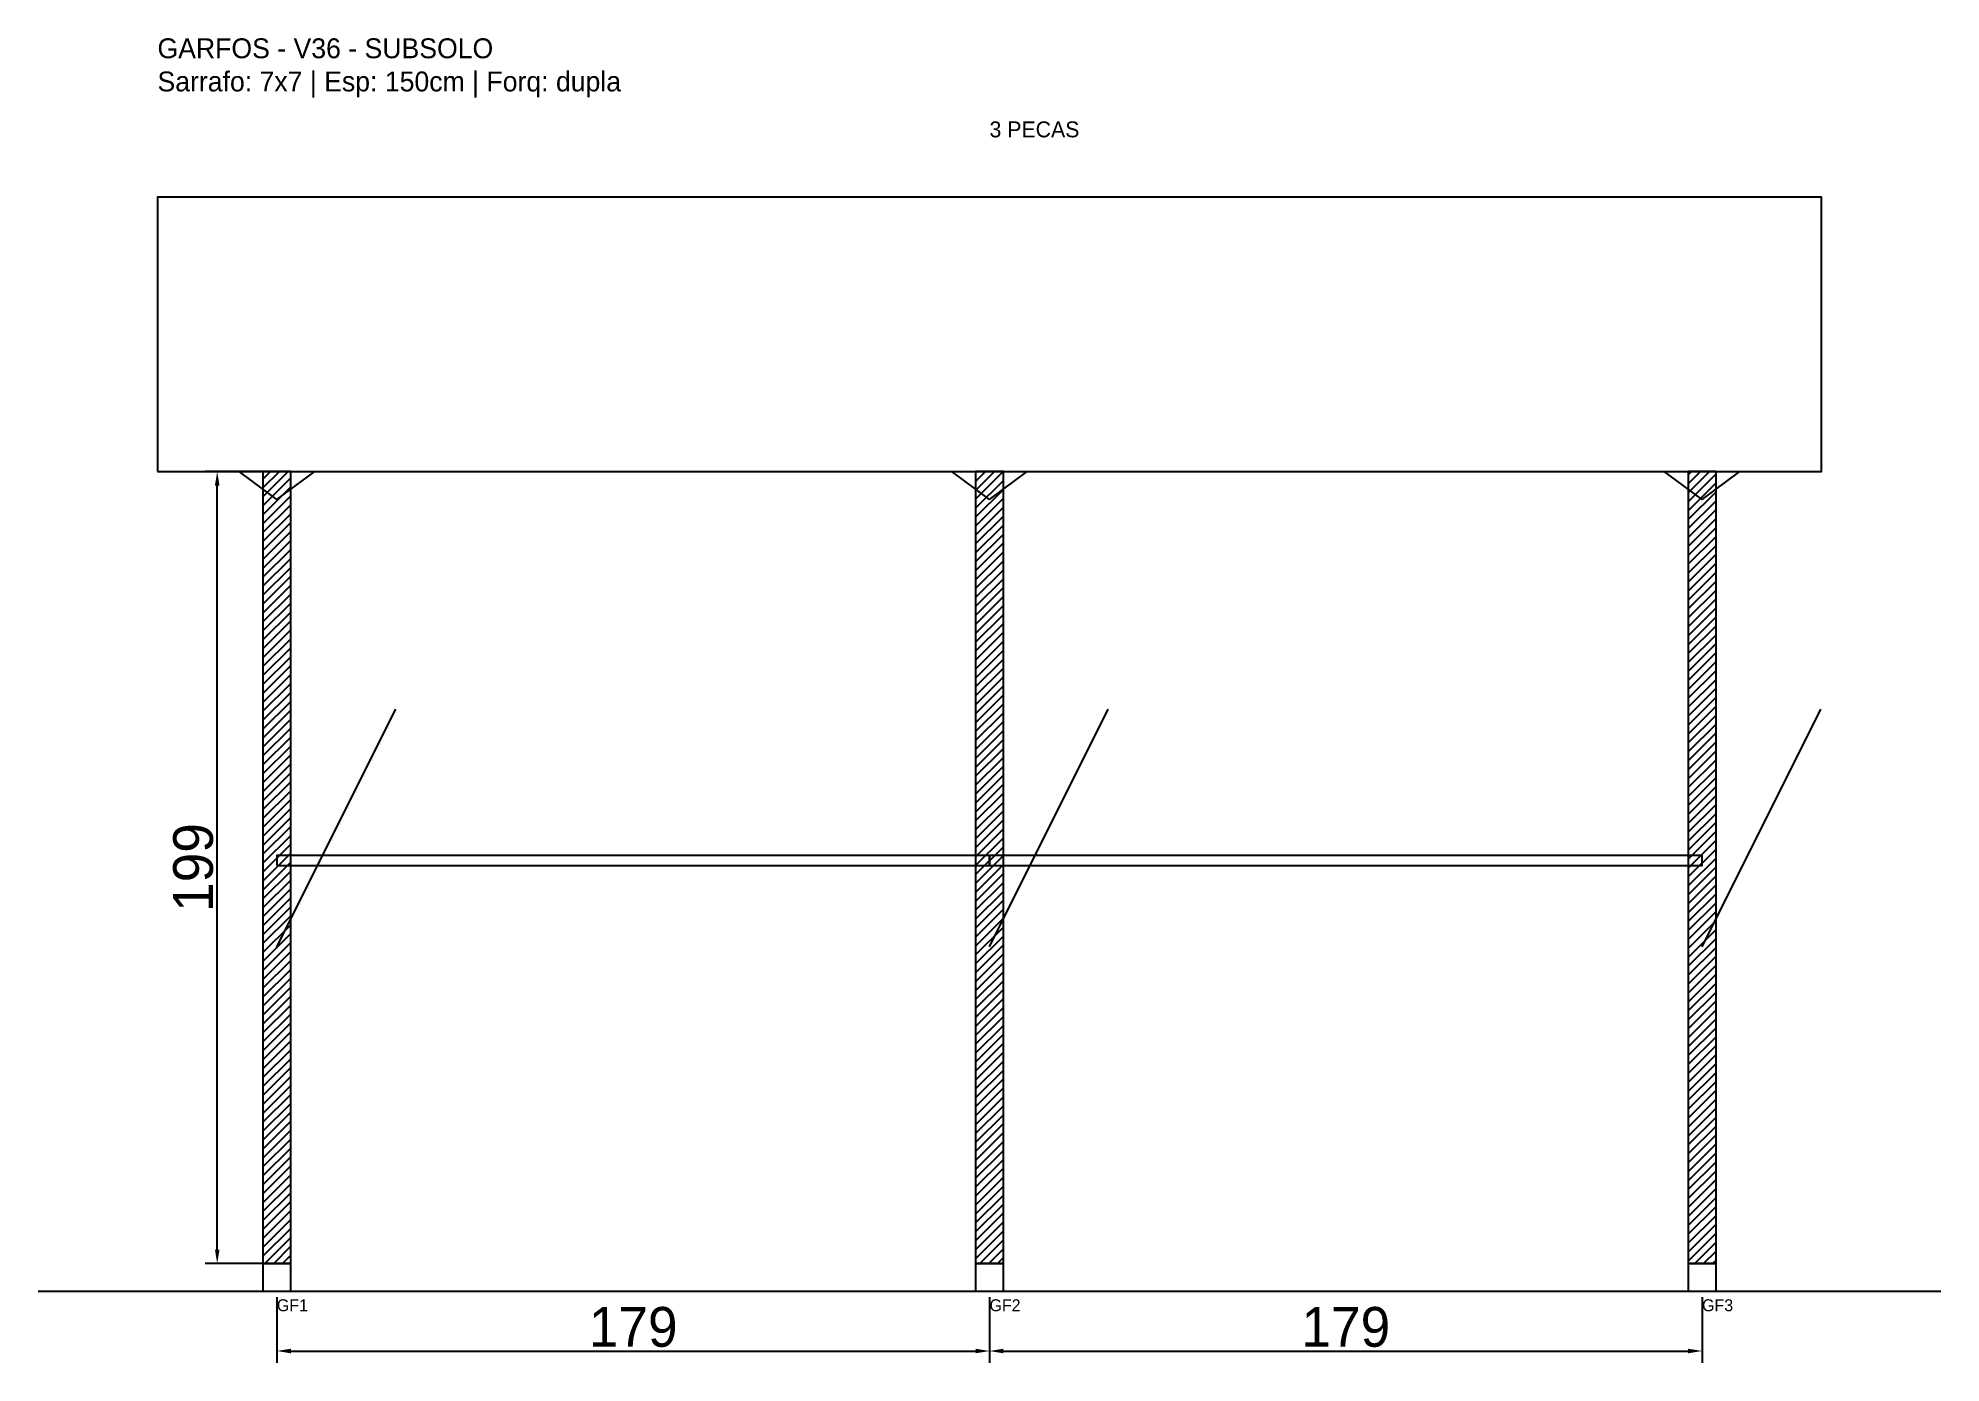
# Model space of a CAD drawing. Header units: metres. Extents: x -30 to 448, y -25 to 308.
import ezdxf

# ---------------------------------------------------------------- set-up
doc = ezdxf.new("R2010")
doc.units = ezdxf.units.M
for name, color, linetype in [('BARRA_ANCORAGEM', 1, 'Continuous'), ('COTA', 241, 'Continuous'), ('GARFOS OK', 3, 'Continuous'), ('NOME DA VIGA', 6, 'Continuous'), ('SARR_7x7', 40, 'Continuous'), ('TIRAS REESCORAMENTO', 252, 'Continuous'), ('VIGAS', 3, 'Continuous')]:
    doc.layers.add(name, color=color, linetype=linetype)
doc.dimstyles.new('EZ DXF', dxfattribs={"dimtxt": 10, "dimasz": 3.5, "dimexe": 3, "dimexo": 1.5, "dimgap": 1, "dimtad": 1, "dimdec": 1, "dimdsep": 46, "dimcen": 2.5, "dimazin": 3, "dimtfac": 1, "dimtmove": 0, "dimatfit": 3})

msp = doc.modelspace()

# ---------------------------------------------------------------- hatches: boundary and pattern name
at = {"layer": 'COTA'}
h = msp.add_hatch(dxfattribs=at)
h.set_pattern_fill('ANSI31', scale=0.5)
h.paths.add_polyline_path([(26.5, 0), (33.5, 0), (33.5, 199), (26.5, 199)])
h = msp.add_hatch(dxfattribs=at)
h.set_pattern_fill('ANSI31', scale=0.5)
h.paths.add_polyline_path([(205.5, 0), (212.5, 0), (212.5, 199), (205.5, 199)])
h = msp.add_hatch(dxfattribs=at)
h.set_pattern_fill('ANSI31', scale=0.5)
h.paths.add_polyline_path([(384.5, 0), (391.5, 0), (391.5, 199), (384.5, 199)])

# ---------------------------------------------------------------- linework, layer by layer
at = {"layer": 'BARRA_ANCORAGEM'}
for p, q in [((30, 79.6), (59.85, 139.3)), ((209, 79.6), (238.85, 139.3)), ((388, 79.6), (417.85, 139.3))]:
    msp.add_line(p, q, dxfattribs=at)
at = {"layer": 'GARFOS OK'}
for p, q in [((30, 192), (20.5, 199)), ((20.5, 199), (39.5, 199)), ((30, 192), (39.5, 199)), ((209, 192), (199.5, 199)), ((199.5, 199), (218.5, 199)), ((209, 192), (218.5, 199)), ((388, 192), (378.5, 199)), ((378.5, 199), (397.5, 199)), ((388, 192), (397.5, 199))]:
    msp.add_line(p, q, dxfattribs=at)
at = {"layer": 'GARFOS OK', "linetype": 'CONTINUOUS'}
msp.add_line((-30, -7), (448, -7), dxfattribs=at)
at = {"layer": 'GARFOS OK'}
for points in [[(26.5, 0), (33.5, 0), (33.5, 199), (26.5, 199), (26.5, 0)], [(205.5, 0), (212.5, 0), (212.5, 199), (205.5, 199), (205.5, 0)], [(384.5, 0), (391.5, 0), (391.5, 199), (384.5, 199), (384.5, 0)]]:
    msp.add_lwpolyline(points, dxfattribs=at)
at = {"layer": 'SARR_7x7'}
for points in [[(26.5, -7), (33.5, -7), (33.5, 0), (26.5, 0), (26.5, -7)], [(205.5, -7), (212.5, -7), (212.5, 0), (205.5, 0), (205.5, -7)], [(384.5, -7), (391.5, -7), (391.5, 0), (384.5, 0), (384.5, -7)]]:
    msp.add_lwpolyline(points, dxfattribs=at)
at = {"layer": 'TIRAS REESCORAMENTO'}
for points in [[(30, 100), (209, 100), (209, 102.5), (30, 102.5), (30, 100)], [(209, 100), (388, 100), (388, 102.5), (209, 102.5), (209, 100)]]:
    msp.add_lwpolyline(points, dxfattribs=at)
at = {"layer": 'VIGAS'}
msp.add_lwpolyline([(0, 199), (418, 199), (418, 268), (0, 268), (0, 199)], dxfattribs=at)

# ---------------------------------------------------------------- texts
at = {"layer": 'NOME DA VIGA'}
for s, height, p in [('3 PECAS', 4, (209, 283)), ('GF1', 3, (30, -12)), ('GF2', 3, (209, -12)), ('GF3', 3, (388, -12))]:
    msp.add_text(s, height=height, dxfattribs=at).set_placement(p)
at = {"layer": 'NOME DA VIGA', "insert": (0, 293), "char_height": 5, "attachment_point": 7}
msp.add_mtext('GARFOS - V36 - SUBSOLO\\PSarrafo: 7x7 | Esp: 150cm | Forq: dupla', dxfattribs=at)

# ---------------------------------------------------------------- dimensions: what is measured, and where the dimension line sits
at = {"layer": 'COTA'}
msp.add_linear_dim(base=(15, 0), p1=(30, 0), p2=(30, 199), angle=90, dimstyle='EZ DXF', dxfattribs=at).render()
for base, p1, p2 in [((30, -22), (30, -7), (209, -7)), ((209, -22), (209, -7), (388, -7))]:
    msp.add_linear_dim(base=base, p1=p1, p2=p2, dimstyle='EZ DXF', dxfattribs=at).render()

doc.saveas('drawing.dxf')
